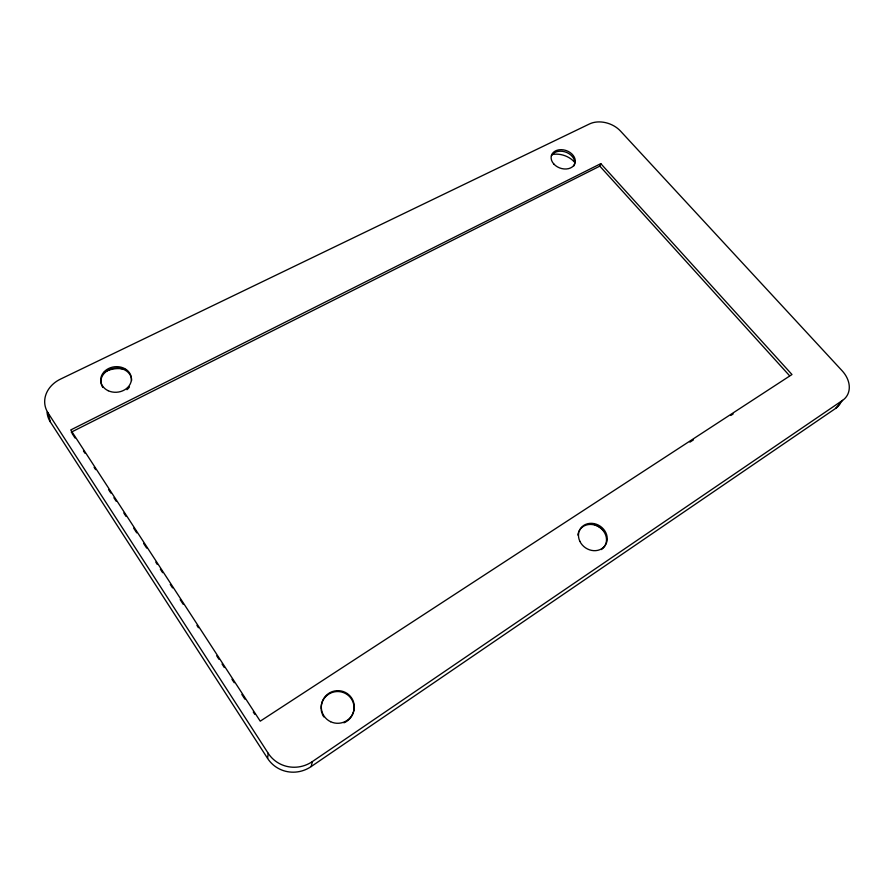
<?xml version="1.0" encoding="UTF-8"?>
<svg xmlns="http://www.w3.org/2000/svg" width="894" height="894" viewBox="0 0 894 894"><rect width="100%" height="100%" fill="white"/><g stroke="black" fill="none" stroke-linecap="round" stroke-linejoin="round"><path stroke-width="1.34" d="M267.597 758.414L268.2 753.284L48.03 412.905A29.569 24.496 -8.8 0 1 60.524 379.101L589.492 123.953A22.831 16.796 20.5 0 1 620.525 131.094L842.159 370.809A25.445 19.456 34.1 0 1 842.573 400.367L835.622 408.413L311.146 766.583A31.592 30.742 -41.8 0 1 267.597 758.414L50.321 421.879A29.189 24.272 -9.1 0 1 47.047 412.201M311.146 766.583L312.364 761.587L842.573 400.367M71.252 432.171L599.818 166.128L600.802 163.636L791.972 374.53L260.243 721.167L70.749 429.947L600.802 163.636M689.933 442.15L693.431 439.87M730.811 415.486L733.147 413.956M599.818 166.128L789.436 375.592M72.012 433.344L75.062 438.026M83.444 450.911L84.964 453.247M94.105 467.294L95.624 469.641M108.565 489.543L110.856 493.063M113.907 497.746L116.186 501.255M123.797 512.966L126.088 516.475M133.698 528.186L136.748 532.869M143.599 543.407L146.65 548.089M155.791 562.147L157.31 564.483M160.361 569.165L162.641 572.685M170.262 584.397L172.542 587.906M180.163 599.617L183.203 604.299M196.915 625.375L198.434 627.722M216.717 655.816L218.996 659.336M222.047 664.019L224.327 667.527M231.948 679.239L234.228 682.748M241.849 694.459L244.889 699.142M253.27 712.026L254.79 714.362M48.03 412.905L50.321 421.879M840.651 402.702A25.166 19.344 34.2 0 1 835.622 408.413M593.884 524.264A23.412 20.584 34.3 0 1 603.964 530.779M552.045 154.561A19.467 14.673 19.3 0 1 574.384 162.004M103.76 372.586A24.127 20.126 -6.2 0 1 126.434 369.77M578.731 531.74A14.907 13.064 34 0 1 600.477 527.996A14.907 13.064 34 0 1 601.36 549.564M577.87 535.093A14.907 13.064 34 0 1 578.34 532.813M312.364 761.587A31.994 31.156 -39.6 0 1 268.2 753.284M551.419 155.779A12.371 9.286 19.3 0 1 567.008 152.606A12.371 9.286 19.3 0 1 573.948 165.848M321.125 708.886A16.483 16.293 -15.3 0 1 334.758 691.788A16.483 16.293 -15.3 0 1 353.376 703.176A16.483 16.293 -15.3 0 1 343.922 722.833M323.829 716.91A16.483 16.293 -15.3 0 1 322.321 714.071M321.941 713.077A16.483 16.293 -15.3 0 1 321.225 709.948M129.462 386.968A15.366 12.773 -6 0 1 126.982 389.683M102.821 387.437A15.366 12.773 -6 0 1 112.566 368.563A15.366 12.773 -6 0 1 131.608 380.531M579.815 541.228A14.93 13.086 34 0 0 604.623 546.167A14.93 13.086 34 0 0 594.119 523.616A14.93 13.086 34 0 0 579.815 541.228M553.833 164.015A12.393 9.286 19.3 0 0 574.507 164.34A12.393 9.286 19.3 0 0 561.264 149.667A12.393 9.286 19.3 0 0 553.833 164.015M330.59 721.704A16.517 16.316 -14.5 0 0 354.259 705.724A16.517 16.316 -14.5 0 0 328.556 693.509A16.517 16.316 -14.5 0 0 330.59 721.704M108.208 390.723A15.388 12.784 -5.9 0 0 131.429 379.145A15.388 12.784 -5.9 0 0 108.565 368.529A15.388 12.784 -5.9 0 0 108.208 390.723"/></g></svg>
